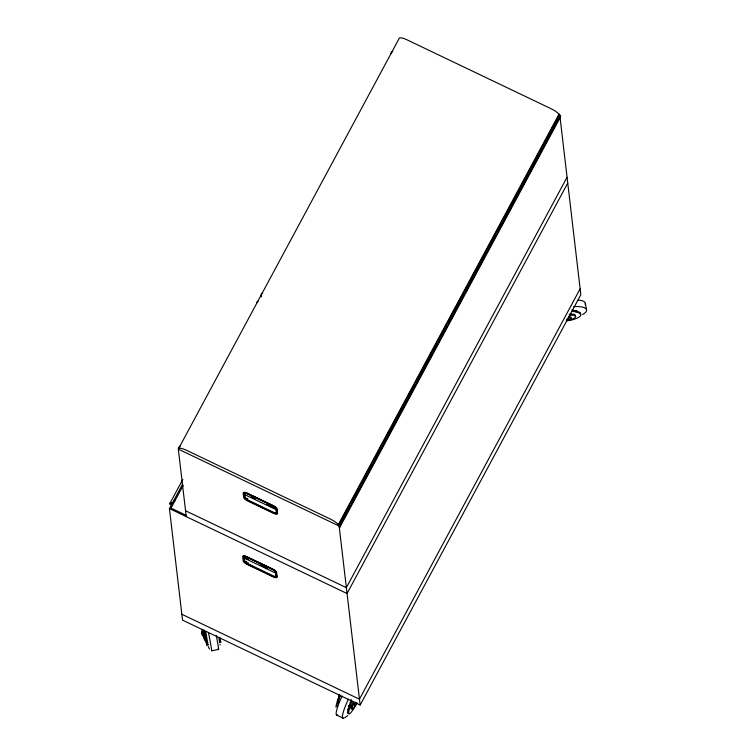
<?xml version="1.0" encoding="UTF-8"?>
<svg xmlns="http://www.w3.org/2000/svg" width="756" height="756" viewBox="0 0 756 756"><rect width="100%" height="100%" fill="white"/><g stroke="black" fill="none" stroke-linecap="round" stroke-linejoin="round"><path stroke-width="1.13" d="M219.646 642.723L218.956 638.149M339.293 694.877L336.713 703.486A12.115 2.098 -64.4 0 0 336.014 707.229M337.762 703.997L340.342 695.378M351.181 699.328L348.27 709.015A12.115 2.098 -64.4 0 0 348.601 713.314M351.909 700.907L349.329 709.525A12.115 2.098 -64.4 0 0 349.896 713.645A12.115 2.098 -64.4 0 0 355.944 704.214M182.716 483.906L169.439 508.59L182.536 620.128L360.149 705.064L339.123 525.987L340.162 526.526L339.113 526.025A9.459 2.457 28.3 0 0 330.363 519.07L186.382 450.217A9.459 2.457 28.3 0 0 178.321 449.13L186.25 516.631M357.134 702.957L355.443 705.726L356.482 702.579M169.949 503.307L182.82 479.38M183.207 485.447L171.026 508.089L185.919 515.214M276.327 510.858L276.11 509.005L276.271 513.362A3.544 0.926 28.3 0 1 273.663 513.012L247.618 500.557A3.544 0.926 28.3 0 1 244.793 498.308L244.585 493.923L245.067 497.807A3.544 0.926 28.3 0 0 247.892 500.047L273.937 512.502A3.544 0.926 28.3 0 0 276.356 513.031M275.638 572.49L275.789 576.847A3.544 0.926 28.3 0 1 273.19 576.497L247.146 564.042A3.544 0.926 28.3 0 1 244.32 561.793L244.103 557.408L248.308 559.421M338.82 524.758L559.487 114.383L559.015 114.222L338.338 524.598L339.586 526.082L560.253 115.706L559.487 114.383M340.918 524.012L339.246 527.121L339.765 527.376L560.442 117L559.809 115.706M341.334 523.341L350.831 505.679M351.956 503.6L361.453 485.938M363.126 482.829L372.623 465.167M373.738 463.088L383.235 445.426M384.35 443.347L394.547 424.277M394.972 423.606L405.169 404.536M405.585 403.865L415.781 384.795M416.754 383.084L447.486 325.949M448.601 323.87L453.628 314.524M454.743 312.445L458.797 304.8M459.213 304.129L464.241 294.783M465.356 292.704L474.853 275.042M475.978 272.963L496.645 234.521M497.76 232.442L507.956 213.372M508.372 212.71L518.569 193.63M518.994 192.969L528.491 175.307M529.606 173.228L539.104 155.566M540.776 152.447L560.328 116.084L560.82 116.197L560.423 115.791L559.846 115.592L580.816 294.689L360.149 705.064M567.028 177.291L346.352 587.658L185.56 510.763M567.718 183.16L347.042 593.536L169.439 508.59M580.126 288.82L359.459 699.196L181.846 614.259M339.661 694.537L338.537 697.627L339 697.363M355.424 702.069L354.299 705.168L355.018 704.545M347.779 715.563L344.849 717.699M211.633 650.822L218.578 649.395M392.751 51.606L392.685 51.606A21.036 5.472 28.3 0 0 392.118 51.777M172.68 503.326L172.737 503.326A16.396 4.262 28.3 0 0 171.3 504.913L169.722 504.157A21.036 5.472 28.3 0 1 171.442 502.419L172.614 502.768M571.971 309.875L578.378 311.765A12.115 3.78 -10.6 0 1 580.353 314.524M572.179 310.971L578.586 312.871A12.115 3.78 -10.6 0 1 578.935 317.142A12.115 3.78 -10.6 0 1 566.48 320.913M246.645 556.955L271.187 568.682M559.913 116.755L560.442 117M260.527 296.248L261.585 296.749M339.113 526.025L178.321 449.13L398.988 38.754A9.459 2.457 28.3 0 1 407.049 39.841L551.029 108.694A9.459 2.457 28.3 0 1 559.667 115.233M267.473 503.194L247.117 493.47A3.544 0.926 28.3 0 0 245.341 492.912M269.571 504.195L271.669 505.197M250.888 496.938L255.093 498.951M266.651 504.479L274.012 507.994M244.311 494.433L275.845 509.506M248.346 500.623L262.011 507.153M173.767 500.548L174.816 501.048M247.042 556.964L272.236 569.013A4.158 1.077 28.3 0 1 274.513 570.355M259.875 564.949L267.227 568.474M243.838 557.919L275.364 572.991M247.874 564.108L252.069 566.121M336.959 715.185L343.262 718.2M272.718 505.698L273.162 505.925A3.544 0.926 28.3 0 1 273.568 506.142M272.236 569.183L272.689 569.41A3.544 0.926 28.3 0 1 273.096 569.627M179.569 448.166L178.955 447.628A21.036 5.472 28.3 0 1 180.372 445.964M261.585 295.171L261.16 294.745A21.036 5.472 28.3 0 1 262.587 293.082M391.221 53.648L391.003 53.43A21.036 5.472 28.3 0 1 391.882 51.89M208.259 646.512L209.506 649.13M205.641 639.576L203.922 629.975M207.768 644.377L208.07 645.114L205.717 631.411M276.034 508.334L275.987 508.164A3.544 0.926 28.3 0 0 273.965 506.378M220.317 641.05L220.809 642.487L220.119 637.903M203.931 630.816L204.46 633.15M219.826 639.037L220.09 640.134M203.468 634.785C204.214 637.365 202.098 627.707 202.986 632.517M205.32 639.226L206.908 645.35L204.356 630.513M202.759 630.211L204.611 640.181L203.269 634.558M204.262 632.866L203.903 630.939M203.695 630.731L204.054 632.507M202.891 632.753L202.23 629.351M585.324 303.326L586.562 309.96M339.661 526.46L339.765 527.376M276.337 574.258L276.601 576.459A4.158 1.077 28.3 0 1 276.176 576.866M275.855 574.343L276.063 576.346A3.544 0.926 28.3 0 1 273.455 575.987L247.41 563.532A3.544 0.926 28.3 0 1 244.594 561.292L244.103 557.408M243.838 496.049L243.451 492.742A4.734 1.228 28.3 0 1 247.486 493.29L272.708 505.348A4.734 1.228 28.3 0 1 277.083 508.826L277.603 513.23A4.734 1.228 28.3 0 1 277.121 513.693M220.053 644.433L220.1 645.029M243.593 556.218A4.158 1.077 28.3 0 1 243.725 556.123M244.481 556.095A4.158 1.077 28.3 0 1 246.569 556.747M275.619 576.856A4.158 1.077 28.3 0 1 275.269 576.79M274.882 576.696A4.158 1.077 28.3 0 1 274.003 576.393M274.891 570.638A4.158 1.077 28.3 0 1 276.082 572.065M245.209 562.303A4.158 1.077 28.3 0 1 244.179 561.273M244.065 561.056A4.158 1.077 28.3 0 1 244.018 560.876M248.403 562.927A4.158 1.077 28.3 0 1 247.921 562.691M246.976 562.152A4.158 1.077 28.3 0 1 246.541 561.869M246.125 561.585A4.158 1.077 28.3 0 1 245.747 561.302M244.727 560.262A4.158 1.077 28.3 0 1 244.557 559.875M208.486 632.791A18.928 0.539 78.4 0 1 211.463 650.453M216.292 635.616A18.928 0.539 78.4 0 1 218.125 648.1M348.639 708.495A9.459 1.635 -64.4 0 1 347.58 709.506M337.705 714.93A18.928 3.27 -64.4 0 1 342.185 696.049M344.008 717.945A18.928 3.27 -64.4 0 1 348.488 699.064M348.696 706.406A5.897 1.021 -64.4 0 1 348.459 705.698M349.584 706.832A5.897 1.021 -64.4 0 1 349.603 705.66M337.469 702.315A7.097 1.228 -64.4 0 1 337.913 699.498M338.461 697.977A7.097 1.228 -64.4 0 1 339.16 696.323M355.585 705.348A7.097 1.228 -64.4 0 1 352.173 709.336A7.097 1.228 -64.4 0 1 354.309 702.447M351.606 708.92A7.097 1.228 -64.4 0 1 353.25 701.946M337.195 706.208A12.115 2.098 -64.4 0 1 337.431 705.178M573.662 306.643A18.928 5.897 -10.6 0 1 582.649 314.515M578.142 300.028A18.928 5.897 -10.6 0 1 585.163 304.394M575.836 310.395A9.459 2.948 -10.6 0 1 577.253 311.633M567.472 318.512A2.362 0.737 -10.6 0 1 570.988 318.115A2.362 0.737 -10.6 0 1 569.778 319.401A2.362 0.737 -10.6 0 1 566.688 319.353M569.23 314.279A7.097 2.211 -10.6 0 1 575.108 316.31M569.438 315.384A7.097 2.211 -10.6 0 1 575.581 317.085A7.097 2.211 -10.6 0 1 566.329 320.242M568.361 317.066A2.362 0.737 -10.6 0 1 570.733 317A2.362 0.737 -10.6 0 1 570.685 317.832M242.978 556.227A4.734 1.228 28.3 0 1 247.004 556.775L272.226 568.833A4.734 1.228 28.3 0 1 276.601 572.311L277.121 576.715A4.734 1.228 28.3 0 1 276.356 577.197M247.316 563.834A4.734 1.228 28.3 0 1 246.777 563.541M246.248 563.229A4.734 1.228 28.3 0 1 245.747 562.908M245.275 562.587A4.734 1.228 28.3 0 1 243.489 560.631M274.683 576.828A4.734 1.228 28.3 0 1 273.644 576.422M273.492 569.863A3.544 0.926 28.3 0 1 274.22 570.345M274.825 570.827A3.544 0.926 28.3 0 1 275.071 571.054M244.604 556.378A3.544 0.926 28.3 0 1 246.239 556.785M247.798 500.349A4.734 1.228 28.3 0 1 247.25 500.056M246.721 499.744A4.734 1.228 28.3 0 1 246.22 499.423M245.322 498.771A4.734 1.228 28.3 0 1 244.944 498.45M244.623 498.147A4.734 1.228 28.3 0 1 244.358 497.864M274.655 513.154A4.734 1.228 28.3 0 1 274.116 512.937M273.672 506.029A4.158 1.077 28.3 0 0 272.708 505.518L247.524 493.479A4.139 1.077 28.3 0 0 245.303 492.666M274.135 506.293A4.158 1.077 28.3 0 1 276.554 508.58M246.919 499.678A4.158 1.077 28.3 0 1 246.475 499.395M246.059 499.102A4.158 1.077 28.3 0 1 245.35 498.544M244.831 498.015A4.158 1.077 28.3 0 1 244.547 497.571M247.921 498.941A4.158 1.077 28.3 0 1 247.458 498.667M247.014 498.384A4.158 1.077 28.3 0 1 246.598 498.1M276.403 513.39A4.158 1.077 28.3 0 1 276.101 513.362M275.751 513.305A4.158 1.077 28.3 0 1 275.354 513.201M274.929 513.069A4.158 1.077 28.3 0 1 274.485 512.908M256.832 302.787A21.036 5.472 28.3 0 1 258.259 301.124M201.569 631.175L202.513 635.796L201.569 631.175M272.434 505.849L247.212 493.791A4.734 1.228 28.3 0 0 243.186 493.243L243.697 497.646A4.734 1.228 28.3 0 0 248.072 501.124L273.303 513.192A4.734 1.228 28.3 0 0 277.329 513.73L276.809 509.327A4.734 1.228 28.3 0 0 272.434 505.849M271.962 569.334L246.74 557.276A4.734 1.228 28.3 0 0 242.704 556.728L243.224 561.132A4.734 1.228 28.3 0 0 247.599 564.609L272.821 576.677A4.734 1.228 28.3 0 0 276.857 577.215L276.337 572.812A4.734 1.228 28.3 0 0 271.962 569.334"/></g></svg>
